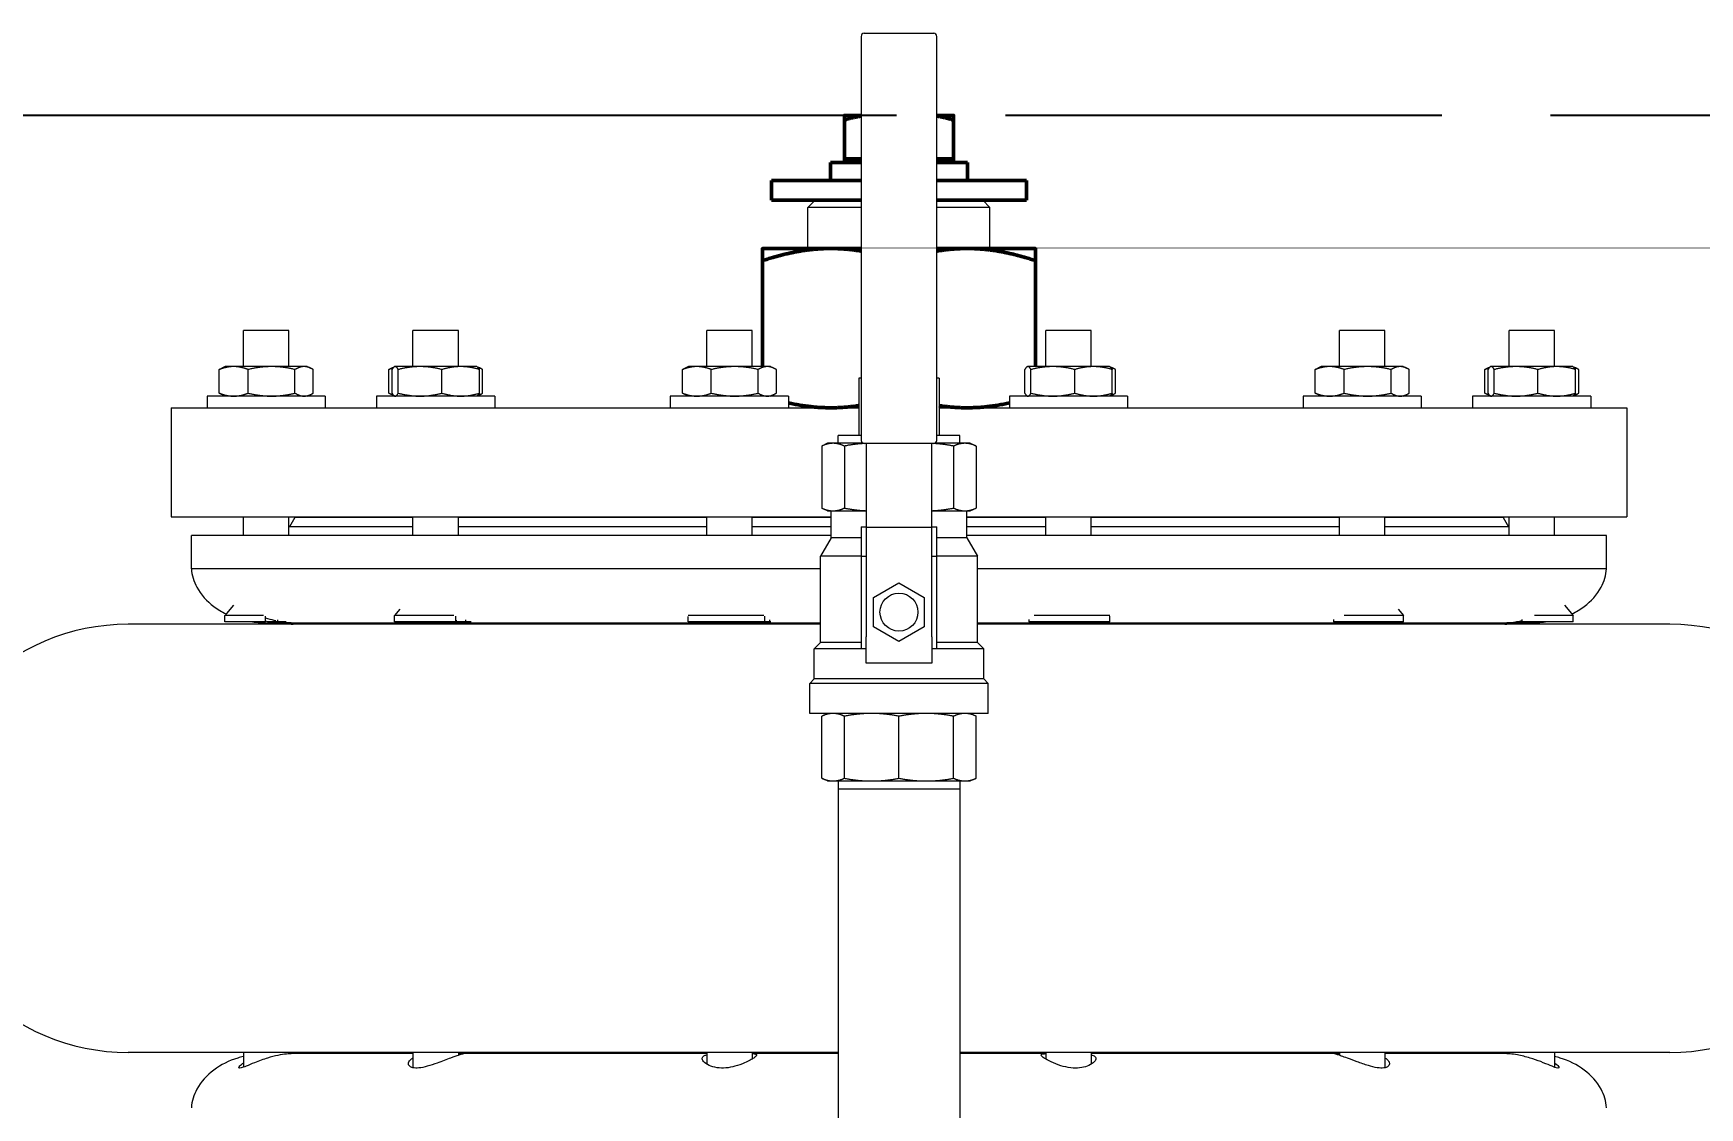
# Model space of a CAD drawing. Header units: inches. Extents: x 20 to 536, y 8 to 344.
# Drawn here: x 105.16 to 116.6, y 154.93 to 162.32 of the extents above; entities that cross this region are included whole.
import ezdxf

# ---------------------------------------------------------------- set-up
doc = ezdxf.new("R2010")
doc.units = ezdxf.units.IN
doc.header["$LTSCALE"] = 16
doc.header["$MEASUREMENT"] = 0
doc.linetypes.add('DASHED_SPACE', pattern=[0.2067, 0.1654, -0.0413])
for name, color, linetype, lineweight in [('Dimension (ANSI)', 7, 'Continuous', 25), ('Sketch Geometry (ANSI)', 7, 'Continuous', 25), ('Visible (ANSI)', 7, 'Continuous', 50)]:
    doc.layers.add(name, color=color, linetype=linetype, lineweight=lineweight)
doc.styles.add('Standard D-E', font='arial.ttf')
doc.dimstyles.new('in [mm] D-E NeptuneBenson', dxfattribs={"dimscale": 16, "dimtxt": 0.15, "dimasz": 0.098425, "dimexe": 0.125, "dimexo": 0.063, "dimgap": 0.031496, "dimtad": 0, "dimtih": 1, "dimtoh": 1, "dimdec": 4, "dimrnd": 1e-08, "dimzin": 3, "dimdsep": 46, "dimlunit": 5, "dimtxsty": 'Standard D-E', "dimcen": 0.09, "dimdle": 0.393701, "dimclrd": 256, "dimclre": 256, "dimclrt": 256, "dimadec": 1, "dimazin": 1, "dimtfac": 1, "dimtofl": 0, "dimtmove": 0, "dimatfit": 3, "dimfxl": 1, "dimfrac": 1, "dimtolj": 1, "dimtzin": 4, "dimlwd": -1, "dimlwe": -1, "dimarcsym": 0})

# ---------------------------------------------------------------- blocks, each defined once
blk = doc.blocks.new('*D24')
at = {"layer": 'Defpoints', "color": 0, "transparency": 16777216}
for p in [(33.852, 161.752), (110.729, 161.752), (85.82, 50.756)]:
    blk.add_point(p, dxfattribs=at)
at = {"layer": 'Dimension (ANSI)', "transparency": 16777216}
for p, q in [((109.721, 161.752), (31.852, 161.752)), ((33.852, 160.177), (33.852, 110.006)), ((33.852, 52.331), (33.852, 102.502)), ((84.812, 50.756), (31.852, 50.756))]:
    blk.add_line(p, q, dxfattribs=at)
for points in [[(33.589, 160.177), (34.114, 160.177), (33.852, 161.752)], [(33.589, 52.331), (34.114, 52.331), (33.852, 50.756)]]:
    blk.add_solid(points, dxfattribs=at)
at = {"layer": 'Dimension (ANSI)', "transparency": 16777216, "char_height": 2.4, "attachment_point": 5, "style": 'Standard D-E'}
for s, insert in [('\\A1; 111 in', (33.852, 107.964)), ('\\A1;[2819.3 mm]', (33.852, 104.212))]:
    blk.add_mtext(s, dxfattribs=dict(at, insert=insert))

msp = doc.modelspace()

# ---------------------------------------------------------------- linework, layer by layer
at = {"layer": 'Sketch Geometry (ANSI)', "linetype": 'DASHED_SPACE', "ltscale": 1.132117}
msp.add_line((148.529715, 161.752164), (24.973211, 161.752164), dxfattribs=at)
at = {"layer": 'Visible (ANSI)', "linetype": 'Continuous', "lineweight": 18}
for p, q in [((110.865201, 162.315813), (111.343701, 162.315813)), ((110.844321, 162.294933), (110.844321, 162.26513)), ((110.844321, 162.26513), (110.844321, 159.518614)), ((111.364581, 162.26513), (111.364581, 162.294933)), ((111.364581, 159.518614), (111.364581, 162.26513)), ((110.529451, 161.17016), (110.479451, 161.12016)), ((111.679451, 161.17016), (111.729451, 161.12016)), ((110.844321, 161.12016), (110.479451, 161.12016)), ((110.479451, 160.8373), (110.479451, 161.12016)), ((111.729451, 161.12016), (111.364581, 161.12016)), ((111.729451, 160.8373), (111.729451, 161.12016)), ((106.914034, 160.2733), (106.601534, 160.2733)), ((106.601534, 160.0263), (106.601534, 160.2733)), ((106.914034, 160.0263), (106.914034, 160.2733)), ((108.07872, 160.2733), (107.76622, 160.2733)), ((107.76622, 160.0263), (107.76622, 160.2733)), ((108.07872, 160.0263), (108.07872, 160.2733)), ((110.096015, 160.2733), (109.783515, 160.2733)), ((109.783515, 160.0263), (109.783515, 160.2733)), ((110.096015, 160.0263), (110.096015, 160.2733)), ((112.425386, 160.2733), (112.112886, 160.2733)), ((112.112886, 160.0263), (112.112886, 160.2733)), ((112.425386, 160.0263), (112.425386, 160.2733)), ((114.442681, 160.2733), (114.130181, 160.2733)), ((114.130181, 160.0263), (114.130181, 160.2733)), ((114.442681, 160.0263), (114.442681, 160.2733)), ((115.607367, 160.2733), (115.294867, 160.2733)), ((115.294867, 160.0263), (115.294867, 160.2733)), ((115.607367, 160.0263), (115.607367, 160.2733)), ((106.476284, 160.0263), (106.453091, 160.015485)), ((106.534455, 160.0263), (106.476284, 160.0263)), ((106.794527, 160.0263), (106.534455, 160.0263)), ((107.017856, 160.0263), (106.794527, 160.0263)), ((107.039284, 160.0263), (107.017856, 160.0263)), ((107.039284, 160.0263), (107.062478, 160.015485)), ((107.638541, 160.025168), (107.617777, 160.015485)), ((107.64097, 160.0263), (107.638541, 160.025168)), ((107.643378, 160.0263), (107.64097, 160.0263)), ((107.814745, 160.0263), (107.643378, 160.0263)), ((108.093836, 160.0263), (107.814745, 160.0263)), ((108.20397, 160.0263), (108.093836, 160.0263)), ((108.20397, 160.0263), (108.206399, 160.025168)), ((108.206399, 160.025168), (108.227163, 160.015485)), ((109.658265, 160.0263), (109.635071, 160.015485)), ((109.716436, 160.0263), (109.658265, 160.0263)), ((109.976508, 160.0263), (109.716436, 160.0263)), ((110.199837, 160.0263), (109.976508, 160.0263)), ((110.221265, 160.0263), (110.199837, 160.0263)), ((110.221265, 160.0263), (110.244458, 160.015485)), ((111.987636, 160.0263), (111.985207, 160.025168)), ((111.990045, 160.0263), (111.987636, 160.0263)), ((112.161411, 160.0263), (111.990045, 160.0263)), ((112.440503, 160.0263), (112.161411, 160.0263)), ((112.550636, 160.0263), (112.440503, 160.0263)), ((112.550636, 160.0263), (112.553065, 160.025168)), ((112.553065, 160.025168), (112.57383, 160.015485)), ((114.004931, 160.0263), (113.981738, 160.015485)), ((114.063102, 160.0263), (114.004931, 160.0263)), ((114.323174, 160.0263), (114.063102, 160.0263)), ((114.546503, 160.0263), (114.323174, 160.0263)), ((114.567931, 160.0263), (114.546503, 160.0263)), ((114.567931, 160.0263), (114.591124, 160.015485)), ((115.167188, 160.025168), (115.146423, 160.015485)), ((115.169617, 160.0263), (115.167188, 160.025168)), ((115.172025, 160.0263), (115.169617, 160.0263)), ((115.343391, 160.0263), (115.172025, 160.0263)), ((115.622483, 160.0263), (115.343391, 160.0263)), ((115.732617, 160.0263), (115.622483, 160.0263)), ((115.732617, 160.0263), (115.735046, 160.025168)), ((115.735046, 160.025168), (115.75581, 160.015485)), ((106.435517, 159.843607), (106.435517, 160.005993)), ((106.633394, 159.843607), (106.633394, 160.005993)), ((106.955661, 159.843607), (106.955661, 160.005993)), ((107.080052, 159.843607), (107.080052, 160.005993)), ((107.600203, 159.843607), (107.600203, 160.005993)), ((107.622165, 159.843607), (107.622165, 160.005993)), ((107.664592, 159.843607), (107.664592, 160.005993)), ((107.964897, 159.843607), (107.964897, 160.005993)), ((108.222775, 159.843607), (108.222775, 160.005993)), ((108.244737, 159.843607), (108.244737, 160.005993)), ((109.617498, 159.843607), (109.617498, 160.005993)), ((109.815374, 159.843607), (109.815374, 160.005993)), ((110.137642, 159.843607), (110.137642, 160.005993)), ((110.262032, 159.843607), (110.262032, 160.005993)), ((110.82886, 159.947082), (110.82886, 159.553381)), ((110.844321, 159.947082), (110.82886, 159.947082)), ((111.380041, 159.947082), (111.364581, 159.947082)), ((111.380041, 159.947082), (111.380041, 159.553381)), ((111.968831, 159.843607), (111.968831, 160.005993)), ((112.011258, 159.843607), (112.011258, 160.005993)), ((112.311564, 159.843607), (112.311564, 160.005993)), ((112.569442, 159.843607), (112.569442, 160.005993)), ((112.591404, 159.843607), (112.591404, 160.005993)), ((113.964164, 159.843607), (113.964164, 160.005993)), ((114.162041, 159.843607), (114.162041, 160.005993)), ((114.484308, 159.843607), (114.484308, 160.005993)), ((114.608698, 159.843607), (114.608698, 160.005993)), ((115.128849, 159.843607), (115.128849, 160.005993)), ((115.150811, 159.843607), (115.150811, 160.005993)), ((115.193239, 159.843607), (115.193239, 160.005993)), ((115.493544, 159.843607), (115.493544, 160.005993)), ((115.751422, 159.843607), (115.751422, 160.005993)), ((115.773384, 159.843607), (115.773384, 160.005993)), ((107.163784, 159.8233), (106.351784, 159.8233)), ((106.351784, 159.8233), (106.351784, 159.7433)), ((106.476284, 159.8233), (106.453091, 159.834116)), ((107.039284, 159.8233), (107.062478, 159.834116)), ((107.163784, 159.8233), (107.163784, 159.7433)), ((108.32847, 159.8233), (107.51647, 159.8233)), ((107.51647, 159.8233), (107.51647, 159.7433)), ((107.638541, 159.824433), (107.617777, 159.834116)), ((107.64097, 159.8233), (107.638541, 159.824433)), ((108.20397, 159.8233), (108.206399, 159.824433)), ((108.206399, 159.824433), (108.227163, 159.834116)), ((108.32847, 159.8233), (108.32847, 159.7433)), ((110.345765, 159.8233), (109.533765, 159.8233)), ((109.533765, 159.8233), (109.533765, 159.7433)), ((109.658265, 159.8233), (109.635071, 159.834116)), ((110.221265, 159.8233), (110.244458, 159.834116)), ((110.345765, 159.8233), (110.345765, 159.7433)), ((112.675136, 159.8233), (111.863136, 159.8233)), ((111.863136, 159.8233), (111.863136, 159.7433)), ((111.987636, 159.8233), (111.985207, 159.824433)), ((112.550636, 159.8233), (112.553065, 159.824433)), ((112.553065, 159.824433), (112.57383, 159.834116)), ((112.675136, 159.8233), (112.675136, 159.7433)), ((114.692431, 159.8233), (113.880431, 159.8233)), ((113.880431, 159.8233), (113.880431, 159.7433)), ((114.004931, 159.8233), (113.981738, 159.834116)), ((114.567931, 159.8233), (114.591124, 159.834116)), ((114.692431, 159.8233), (114.692431, 159.7433)), ((115.857117, 159.8233), (115.045117, 159.8233)), ((115.045117, 159.8233), (115.045117, 159.7433)), ((115.167188, 159.824433), (115.146423, 159.834116)), ((115.169617, 159.8233), (115.167188, 159.824433)), ((115.732617, 159.8233), (115.735046, 159.824433)), ((115.735046, 159.824433), (115.75581, 159.834116)), ((115.857117, 159.8233), (115.857117, 159.7433)), ((106.104451, 159.7433), (110.82886, 159.7433)), ((106.104451, 159.7433), (106.104451, 158.9933)), ((111.380041, 159.7433), (116.104451, 159.7433)), ((116.104451, 159.7433), (116.104451, 158.9933)), ((110.614451, 159.499271), (110.574078, 159.480445)), ((110.574078, 159.480445), (110.574078, 159.054097)), ((110.65175, 159.499271), (110.614451, 159.499271)), ((110.857338, 159.499271), (110.65175, 159.499271)), ((110.844321, 159.553381), (110.685799, 159.553381)), ((110.68749, 159.499271), (110.685799, 159.553381)), ((110.729421, 159.480445), (110.729421, 159.054097)), ((111.343701, 159.497734), (110.865201, 159.497734)), ((110.878251, 159.497734), (110.878251, 158.920692)), ((111.330651, 158.920692), (111.330651, 159.497734)), ((111.557152, 159.499271), (111.351563, 159.499271)), ((111.523102, 159.553381), (111.364581, 159.553381)), ((111.47948, 159.480445), (111.47948, 159.054097)), ((111.521411, 159.499271), (111.523102, 159.553381)), ((111.594451, 159.499271), (111.557152, 159.499271)), ((111.594451, 159.499271), (111.634823, 159.480445)), ((111.634823, 159.480445), (111.634823, 159.054097)), ((106.104451, 158.9933), (110.638951, 158.9933)), ((106.601534, 158.8653), (106.601534, 158.9933)), ((106.914034, 158.8653), (106.914034, 158.9933)), ((106.955342, 158.990161), (106.918288, 158.925982)), ((107.76622, 158.990161), (106.955342, 158.990161)), ((107.76622, 158.8653), (107.76622, 158.9933)), ((108.07872, 158.8653), (108.07872, 158.9933)), ((109.783515, 158.990161), (108.07872, 158.990161)), ((109.783515, 158.8653), (109.783515, 158.9933)), ((110.096015, 158.8653), (110.096015, 158.9933)), ((110.638951, 158.990161), (110.096015, 158.990161)), ((110.361201, 158.990161), (110.361201, 158.9933)), ((110.614451, 159.035271), (110.574078, 159.054097)), ((110.614451, 159.035271), (110.65175, 159.035271)), ((110.638951, 158.849671), (110.638951, 159.035271)), ((110.65175, 159.035271), (110.878251, 159.035271)), ((111.330651, 159.035271), (111.557152, 159.035271)), ((111.557152, 159.035271), (111.594451, 159.035271)), ((111.569951, 158.849671), (111.569951, 159.035271)), ((111.569951, 158.9933), (116.104451, 158.9933)), ((112.112886, 158.990161), (111.569951, 158.990161)), ((111.594451, 159.035271), (111.634823, 159.054097)), ((111.847701, 158.990161), (111.847701, 158.9933)), ((112.112886, 158.8653), (112.112886, 158.9933)), ((112.425386, 158.8653), (112.425386, 158.9933)), ((114.130181, 158.990161), (112.425386, 158.990161)), ((114.130181, 158.8653), (114.130181, 158.9933)), ((114.442681, 158.8653), (114.442681, 158.9933)), ((115.253559, 158.990161), (114.442681, 158.990161)), ((115.253559, 158.990161), (115.290613, 158.925982)), ((115.294867, 158.8653), (115.294867, 158.9933)), ((115.607367, 158.8653), (115.607367, 158.9933)), ((107.76622, 158.925982), (106.918288, 158.925982)), ((109.783515, 158.925982), (108.07872, 158.925982)), ((110.638951, 158.925982), (110.096015, 158.925982)), ((110.844321, 158.925258), (110.844321, 158.723691)), ((110.844321, 158.925258), (110.878251, 158.925258)), ((111.330651, 158.920692), (110.878251, 158.920692)), ((110.878251, 158.920692), (110.878251, 158.168771)), ((111.330651, 158.925258), (111.364581, 158.925258)), ((111.330651, 158.168771), (111.330651, 158.920692)), ((111.364581, 158.723691), (111.364581, 158.925258)), ((112.112886, 158.925982), (111.569951, 158.925982)), ((114.130181, 158.925982), (112.425386, 158.925982)), ((115.290613, 158.925982), (114.442681, 158.925982)), ((110.638951, 158.8653), (106.244451, 158.8653)), ((106.244451, 158.637103), (106.244451, 158.8653)), ((110.638951, 158.849671), (110.566216, 158.723691)), ((110.844321, 158.849671), (110.638951, 158.849671)), ((111.569951, 158.849671), (111.364581, 158.849671)), ((115.964451, 158.8653), (111.569951, 158.8653)), ((111.569951, 158.849671), (111.642685, 158.723691)), ((115.964451, 158.637103), (115.964451, 158.8653)), ((110.844321, 158.723691), (110.566216, 158.723691)), ((110.566216, 158.129981), (110.566216, 158.723691)), ((110.844321, 158.723691), (110.844321, 158.08634)), ((110.844321, 158.723691), (110.878251, 158.723691)), ((111.330651, 158.723691), (111.364581, 158.723691)), ((111.364581, 158.08634), (111.364581, 158.723691)), ((111.642685, 158.723691), (111.364581, 158.723691)), ((111.642685, 158.129981), (111.642685, 158.723691)), ((110.566216, 158.637103), (106.244451, 158.637103)), ((110.930451, 158.43973), (111.104451, 158.540189)), ((111.104451, 158.540189), (111.278451, 158.43973)), ((115.964451, 158.637103), (111.642685, 158.637103)), ((110.930451, 158.238812), (110.930451, 158.43973)), ((111.278451, 158.43973), (111.278451, 158.238812)), ((106.533789, 158.386368), (106.473784, 158.317341)), ((106.738364, 158.317341), (106.473784, 158.317341)), ((106.473784, 158.2733), (106.473784, 158.317341)), ((106.752806, 158.2733), (106.752806, 158.311707)), ((107.674861, 158.359203), (107.63847, 158.317341)), ((108.047319, 158.317341), (107.63847, 158.317341)), ((107.63847, 158.2733), (107.63847, 158.317341)), ((108.060136, 158.2733), (108.060136, 158.311707)), ((109.655765, 158.2733), (109.655765, 158.309841)), ((110.17543, 158.317341), (109.65643, 158.317341)), ((110.183189, 158.2733), (110.183189, 158.311707)), ((112.552472, 158.317341), (112.033471, 158.317341)), ((112.553093, 158.2733), (112.553093, 158.311707)), ((114.570431, 158.317341), (114.161582, 158.317341)), ((114.53404, 158.359203), (114.570431, 158.317341)), ((114.570431, 158.2733), (114.570431, 158.317341)), ((115.735117, 158.317341), (115.470537, 158.317341)), ((115.675113, 158.386368), (115.735117, 158.317341)), ((115.735117, 158.2733), (115.735117, 158.317341)), ((110.566216, 158.25614), (105.81013, 158.25614)), ((106.752806, 158.2733), (106.473784, 158.2733)), ((106.769251, 158.2653), (106.895111, 158.2653)), ((106.836087, 158.2733), (106.775573, 158.2733)), ((106.836087, 158.285642), (106.836087, 158.2733)), ((106.893995, 158.2733), (106.836087, 158.2733)), ((106.940544, 158.2653), (107.977567, 158.2653)), ((108.060136, 158.2733), (107.63847, 158.2733)), ((108.126778, 158.2733), (108.060136, 158.2733)), ((108.101692, 158.2653), (109.897869, 158.2653)), ((108.126778, 158.285642), (108.126778, 158.2733)), ((108.165034, 158.2733), (108.126778, 158.2733)), ((110.183189, 158.2733), (109.655765, 158.2733)), ((110.067427, 158.2653), (110.566216, 158.2653)), ((110.215334, 158.2733), (110.183189, 158.2733)), ((110.215334, 158.285642), (110.215334, 158.2733)), ((110.223687, 158.2733), (110.215334, 158.2733)), ((111.104451, 158.138353), (110.930451, 158.238812)), ((111.278451, 158.238812), (111.104451, 158.138353)), ((111.642685, 158.2653), (112.141474, 158.2653)), ((116.398771, 158.25614), (111.642685, 158.25614)), ((111.996144, 158.288149), (111.996144, 158.2733)), ((112.553093, 158.2733), (111.996144, 158.2733)), ((112.311032, 158.2653), (114.107209, 158.2653)), ((114.089164, 158.288149), (114.089164, 158.2733)), ((114.570431, 158.2733), (114.089164, 158.2733)), ((114.231334, 158.2653), (115.268357, 158.2653)), ((115.31379, 158.2653), (115.439651, 158.2653)), ((115.382433, 158.2733), (115.345417, 158.2733)), ((115.382433, 158.288149), (115.382433, 158.2733)), ((115.735117, 158.2733), (115.382433, 158.2733)), ((110.566216, 158.129981), (110.522576, 158.08634)), ((110.844321, 158.08634), (110.522576, 158.08634)), ((110.522576, 157.880118), (110.522576, 158.08634)), ((110.844321, 158.129981), (110.566216, 158.129981)), ((110.878251, 158.08634), (110.844321, 158.08634)), ((110.878251, 157.989449), (110.878251, 158.168771)), ((111.330651, 158.168771), (111.330651, 157.989449)), ((111.364581, 158.08634), (111.330651, 158.08634)), ((111.642685, 158.129981), (111.364581, 158.129981)), ((111.686326, 158.08634), (111.364581, 158.08634)), ((111.642685, 158.129981), (111.686326, 158.08634)), ((111.686326, 157.880118), (111.686326, 158.08634)), ((111.330651, 157.989449), (110.878251, 157.989449)), ((110.522576, 157.880118), (110.491951, 157.849493)), ((111.716951, 157.849493), (110.491951, 157.849493)), ((110.491951, 157.643271), (110.491951, 157.849493)), ((111.686326, 157.880118), (110.522576, 157.880118)), ((111.686326, 157.880118), (111.716951, 157.849493)), ((111.716951, 157.643271), (111.716951, 157.849493)), ((111.716951, 157.643271), (110.491951, 157.643271)), ((110.614451, 157.643271), (110.574078, 157.624445)), ((110.574078, 157.198097), (110.574078, 157.624445)), ((110.729421, 157.198097), (110.729421, 157.624445)), ((111.104451, 157.198097), (111.104451, 157.624445)), ((111.47948, 157.198097), (111.47948, 157.624445)), ((111.594451, 157.643271), (111.634823, 157.624445)), ((111.634823, 157.198097), (111.634823, 157.624445)), ((110.614451, 157.179271), (110.574078, 157.198097)), ((110.614451, 157.179271), (110.65175, 157.179271)), ((110.65175, 157.179271), (110.916936, 157.179271)), ((110.68749, 157.179271), (110.685799, 157.12516)), ((110.916936, 157.179271), (111.291965, 157.179271)), ((111.291965, 157.179271), (111.557152, 157.179271)), ((111.521411, 157.179271), (111.523102, 157.12516)), ((111.557152, 157.179271), (111.594451, 157.179271)), ((111.594451, 157.179271), (111.634823, 157.198097)), ((110.685799, 157.12516), (111.523102, 157.12516)), ((110.685799, 157.12516), (110.685799, 154.224373)), ((111.523102, 157.12516), (111.523102, 154.224373)), ((110.685799, 155.3143), (105.81013, 155.3143)), ((106.601534, 155.3143), (106.601534, 155.212991)), ((106.914034, 155.3143), (106.914034, 155.305445)), ((107.76622, 155.306745), (106.940544, 155.306745)), ((107.76622, 155.3143), (107.76622, 155.209215)), ((108.07872, 155.3143), (108.07872, 155.294489)), ((109.783515, 155.306745), (108.101692, 155.306745)), ((109.783515, 155.3143), (109.783515, 155.234194)), ((110.096015, 155.3143), (110.096015, 155.269077)), ((110.685799, 155.306745), (110.096015, 155.306745)), ((116.398771, 155.3143), (111.523102, 155.3143)), ((112.112886, 155.306745), (111.523102, 155.306745)), ((112.112886, 155.3143), (112.112886, 155.269077)), ((112.425386, 155.3143), (112.425386, 155.234194)), ((114.107209, 155.306745), (112.425386, 155.306745)), ((114.130181, 155.3143), (114.130181, 155.294489)), ((114.442681, 155.3143), (114.442681, 155.209215)), ((115.268357, 155.306745), (114.442681, 155.306745)), ((115.294867, 155.3143), (115.294867, 155.305445)), ((115.607367, 155.3143), (115.607367, 155.212991))]:
    msp.add_line(p, q, dxfattribs=at)
at = {"layer": 'Visible (ANSI)'}
for p, q in [((110.844321, 161.752164), (110.729451, 161.752164)), ((111.479451, 161.752164), (111.364581, 161.752164)), ((110.729451, 161.454164), (110.729451, 161.718671)), ((111.479451, 161.454164), (111.479451, 161.718671)), ((110.633099, 161.42916), (110.844321, 161.42916)), ((110.633099, 161.42916), (110.633099, 161.30416)), ((110.844321, 161.454164), (110.729451, 161.454164)), ((110.729451, 161.454164), (110.729451, 161.42916)), ((111.479451, 161.454164), (111.364581, 161.454164)), ((111.364581, 161.42916), (111.575802, 161.42916)), ((111.479451, 161.454164), (111.479451, 161.42916)), ((111.575802, 161.42916), (111.575802, 161.30416)), ((110.844321, 161.30416), (110.229451, 161.30416)), ((110.229451, 161.30416), (110.229451, 161.17016)), ((111.979451, 161.30416), (111.364581, 161.30416)), ((111.979451, 161.30416), (111.979451, 161.17016)), ((110.844321, 161.17016), (110.229451, 161.17016)), ((111.979451, 161.17016), (111.364581, 161.17016)), ((110.635701, 160.8373), (110.166951, 160.8373)), ((110.844321, 160.8373), (110.635701, 160.8373)), ((111.573201, 160.8373), (111.364581, 160.8373)), ((112.041951, 160.8373), (111.573201, 160.8373)), ((110.166951, 160.753566), (110.166951, 160.0263)), ((112.041951, 160.753566), (112.041951, 160.0263))]:
    msp.add_line(p, q, dxfattribs=at)
at = {"layer": 'Visible (ANSI)', "linetype": 'Continuous', "lineweight": 18}
msp.add_circle((111.104451, 158.339271), 0.1305, dxfattribs=at)
for centre, radius, start, end in [((110.865201, 162.294933), 0.02088, 90, 180), ((111.343701, 162.294933), 0.02088, 0, 90), ((110.865201, 159.518614), 0.02088, 180, 270), ((111.343701, 159.518614), 0.02088, 270, 0), ((106.984999, 158.80575), 0.1375, 119.0239117, 121.0716535), ((115.223902, 158.80575), 0.1375, 58.9283465, 60.9760883), ((106.532963, 158.6523), 0.288913, 183.0153263, 209.3417204), ((115.675938, 158.6523), 0.288913, 330.6582796, 356.9846737), ((106.646584, 158.71617), 0.419254, 209.3417204, 233.6149039), ((115.562317, 158.71617), 0.419254, 306.3850961, 330.6582796), ((106.720775, 158.816855), 0.544322, 233.6149039, 244.0462058), ((115.488126, 158.816855), 0.544322, 295.9537942, 306.3850961), ((105.81013, 156.78522), 1.47092, 90, 270), ((106.769251, 158.975678), 0.710378, 261.3931072, 270), ((106.88332, 158.672407), 0.418848, 276.3630578, 283.5982249), ((115.325581, 158.672407), 0.418848, 256.4017751, 263.6369422), ((115.439651, 158.975678), 0.710378, 270, 278.6068928), ((116.398771, 156.78522), 1.47092, 270, 90), ((106.720775, 154.75519), 0.544322, 106.9731481, 126.3850961), ((106.769251, 154.596367), 0.710378, 103.6561455, 106.9731481), ((106.883235, 154.895474), 0.418848, 79.085029, 85.7830967), ((115.325666, 154.895474), 0.418848, 94.2169033, 100.914971), ((115.439651, 154.596367), 0.710378, 73.0268519, 76.3438545), ((115.488126, 154.75519), 0.544322, 53.6149039, 73.0268519), ((106.646584, 154.855875), 0.419254, 126.3850961, 150.6582796), ((115.562317, 154.855875), 0.419254, 29.3417204, 53.6149039), ((106.532963, 154.919745), 0.288913, 150.6582796, 176.9846737), ((115.675938, 154.919745), 0.288913, 3.0153263, 29.3417204)]:
    msp.add_arc(centre, radius, start, end, dxfattribs=at)
at = {"layer": 'Visible (ANSI)'}
for points, weights in [([(110.729451, 161.718671), (110.729451, 161.752164), (110.729451, 161.752164)], [1, 1.0379548493, 1]), ([(110.844321, 161.746816), (110.790311, 161.738958), (110.729451, 161.718671)], [1.01826664852, 1.02265012127, 1]), ([(111.479451, 161.718671), (111.41859, 161.738958), (111.364581, 161.746816)], [1, 1.02265012126, 1.01826664852]), ([(111.479451, 161.752164), (111.479451, 161.752164), (111.479451, 161.718671)], [1, 1.0379548493, 1]), ([(110.166951, 160.753566), (110.166951, 160.8373), (110.166951, 160.8373)], [1, 1.0379548493, 1]), ([(110.635701, 160.8373), (110.418153, 160.8373), (110.166951, 160.753566)], [1, 1.0379548493, 1]), ([(110.844321, 160.819717), (110.738343, 160.8373), (110.635701, 160.8373)], [1.01887093303, 1.01755582813, 1]), ([(111.573201, 160.8373), (111.470558, 160.8373), (111.364581, 160.819717)], [1, 1.01755582813, 1.01887093303]), ([(112.041951, 160.753566), (111.790748, 160.8373), (111.573201, 160.8373)], [1, 1.0379548493, 1]), ([(112.041951, 160.8373), (112.041951, 160.8373), (112.041951, 160.753566)], [1, 1.0379548493, 1]), ([(110.345765, 159.776778), (110.495081, 159.7433), (110.635701, 159.7433)], [1.01753550896, 1.02420847105, 1]), ([(110.635701, 159.7433), (110.730951, 159.7433), (110.82886, 159.758408)], [1, 1.0162708763, 1.01859141843]), ([(111.380041, 159.758408), (111.47795, 159.7433), (111.573201, 159.7433)], [1.01859141843, 1.0162708763, 1]), ([(111.573201, 159.7433), (111.71382, 159.7433), (111.863136, 159.776778)], [1, 1.02420847105, 1.01753550896])]:
    msp.add_rational_spline(points, weights, degree=2, dxfattribs=at)
at = {"layer": 'Visible (ANSI)', "linetype": 'Continuous', "lineweight": 18}
for points, weights in [([(106.534455, 160.0263), (106.488538, 160.0263), (106.435517, 160.005993)], [1, 1.0379548493, 1]), ([(106.633394, 160.005993), (106.580373, 160.0263), (106.534455, 160.0263)], [1, 1.0379548493, 1]), ([(106.794527, 160.0263), (106.719745, 160.0263), (106.633394, 160.005993)], [1, 1.0379548493, 1]), ([(106.955661, 160.005993), (106.86931, 160.0263), (106.794527, 160.0263)], [1, 1.0379548493, 1]), ([(107.017856, 160.0263), (106.988992, 160.0263), (106.955661, 160.005993)], [1, 1.0379548493, 1]), ([(107.080052, 160.005993), (107.046721, 160.0263), (107.017856, 160.0263)], [1, 1.0379548493, 1]), ([(107.643378, 160.0263), (107.633533, 160.0263), (107.622165, 160.005993)], [1, 1.0379548493, 1]), ([(107.664592, 160.005993), (107.653224, 160.0263), (107.643378, 160.0263)], [1, 1.0379548493, 1]), ([(107.814745, 160.0263), (107.745059, 160.0263), (107.664592, 160.005993)], [1, 1.0379548493, 1]), ([(107.964897, 160.005993), (107.884431, 160.0263), (107.814745, 160.0263)], [1, 1.0379548493, 1]), ([(108.093836, 160.0263), (108.033996, 160.0263), (107.964897, 160.005993)], [1, 1.0379548493, 1]), ([(108.222775, 160.005993), (108.153677, 160.0263), (108.093836, 160.0263)], [1, 1.0379548493, 1]), ([(108.206399, 160.025168), (108.214034, 160.021607), (108.222775, 160.005993)], [1.01375847525, 1.02892942038, 1]), ([(108.244737, 160.005993), (108.227163, 160.016701), (108.211407, 160.02167)], [1, 1.01965956375, 1.01895290532]), ([(109.716436, 160.0263), (109.670518, 160.0263), (109.617498, 160.005993)], [1, 1.0379548493, 1]), ([(109.815374, 160.005993), (109.762353, 160.0263), (109.716436, 160.0263)], [1, 1.0379548493, 1]), ([(109.976508, 160.0263), (109.901726, 160.0263), (109.815374, 160.005993)], [1, 1.0379548493, 1]), ([(110.137642, 160.005993), (110.05129, 160.0263), (109.976508, 160.0263)], [1, 1.0379548493, 1]), ([(110.199837, 160.0263), (110.170972, 160.0263), (110.137642, 160.005993)], [1, 1.0379548493, 1]), ([(110.262032, 160.005993), (110.228702, 160.0263), (110.199837, 160.0263)], [1, 1.0379548493, 1]), ([(111.990045, 160.0263), (111.980199, 160.0263), (111.968831, 160.005993)], [1, 1.0379548493, 1]), ([(112.011258, 160.005993), (111.99989, 160.0263), (111.990045, 160.0263)], [1, 1.0379548493, 1]), ([(112.161411, 160.0263), (112.091725, 160.0263), (112.011258, 160.005993)], [1, 1.0379548493, 1]), ([(112.311564, 160.005993), (112.231097, 160.0263), (112.161411, 160.0263)], [1, 1.0379548493, 1]), ([(112.440503, 160.0263), (112.380662, 160.0263), (112.311564, 160.005993)], [1, 1.0379548493, 1]), ([(112.569442, 160.005993), (112.500343, 160.0263), (112.440503, 160.0263)], [1, 1.0379548493, 1]), ([(112.553065, 160.025168), (112.560701, 160.021607), (112.569442, 160.005993)], [1.01375847525, 1.02892942038, 1]), ([(112.591404, 160.005993), (112.57383, 160.016701), (112.558073, 160.02167)], [1, 1.01965956375, 1.01895290532]), ([(114.063102, 160.0263), (114.017185, 160.0263), (113.964164, 160.005993)], [1, 1.0379548493, 1]), ([(114.162041, 160.005993), (114.10902, 160.0263), (114.063102, 160.0263)], [1, 1.0379548493, 1]), ([(114.323174, 160.0263), (114.248392, 160.0263), (114.162041, 160.005993)], [1, 1.0379548493, 1]), ([(114.484308, 160.005993), (114.397957, 160.0263), (114.323174, 160.0263)], [1, 1.0379548493, 1]), ([(114.546503, 160.0263), (114.517638, 160.0263), (114.484308, 160.005993)], [1, 1.0379548493, 1]), ([(114.608698, 160.005993), (114.575368, 160.0263), (114.546503, 160.0263)], [1, 1.0379548493, 1]), ([(115.172025, 160.0263), (115.16218, 160.0263), (115.150811, 160.005993)], [1, 1.0379548493, 1]), ([(115.193239, 160.005993), (115.18187, 160.0263), (115.172025, 160.0263)], [1, 1.0379548493, 1]), ([(115.343391, 160.0263), (115.273705, 160.0263), (115.193239, 160.005993)], [1, 1.0379548493, 1]), ([(115.493544, 160.005993), (115.413078, 160.0263), (115.343391, 160.0263)], [1, 1.0379548493, 1]), ([(115.622483, 160.0263), (115.562642, 160.0263), (115.493544, 160.005993)], [1, 1.0379548493, 1]), ([(115.751422, 160.005993), (115.682324, 160.0263), (115.622483, 160.0263)], [1, 1.0379548493, 1]), ([(115.735046, 160.025168), (115.742681, 160.021607), (115.751422, 160.005993)], [1.01375847525, 1.02892942038, 1]), ([(115.773384, 160.005993), (115.75581, 160.016701), (115.740054, 160.02167)], [1, 1.01965956375, 1.01895290532]), ([(106.435517, 160.005993), (106.444588, 160.01152), (106.453091, 160.015485)], [1, 1.01005189042, 1.01477953359]), ([(107.628159, 160.015485), (107.614633, 160.01152), (107.600203, 160.005993)], [1.01477953359, 1.01005189042, 1]), ([(107.600203, 160.005993), (107.609274, 160.01152), (107.617777, 160.015485)], [1, 1.01005189042, 1.01477953359]), ([(109.617498, 160.005993), (109.626569, 160.01152), (109.635071, 160.015485)], [1, 1.01005189042, 1.01477953359]), ([(113.964164, 160.005993), (113.973235, 160.01152), (113.981738, 160.015485)], [1, 1.01005189042, 1.01477953359]), ([(115.156806, 160.015485), (115.143279, 160.01152), (115.128849, 160.005993)], [1.01477953359, 1.01005189042, 1]), ([(115.128849, 160.005993), (115.13792, 160.01152), (115.146423, 160.015485)], [1, 1.01005189042, 1.01477953359]), ([(106.453091, 159.834116), (106.444588, 159.838081), (106.435517, 159.843607)], [1.01477953359, 1.01005189042, 1]), ([(106.435517, 159.843607), (106.488538, 159.8233), (106.534455, 159.8233)], [1, 1.0379548493, 1]), ([(106.534455, 159.8233), (106.580373, 159.8233), (106.633394, 159.843607)], [1, 1.0379548493, 1]), ([(106.633394, 159.843607), (106.719745, 159.8233), (106.794527, 159.8233)], [1, 1.0379548493, 1]), ([(106.794527, 159.8233), (106.86931, 159.8233), (106.955661, 159.843607)], [1, 1.0379548493, 1]), ([(106.955661, 159.843607), (106.988992, 159.8233), (107.017856, 159.8233)], [1, 1.0379548493, 1]), ([(107.017856, 159.8233), (107.046721, 159.8233), (107.080052, 159.843607)], [1, 1.0379548493, 1]), ([(107.600203, 159.843607), (107.614633, 159.838081), (107.628159, 159.834116)], [1, 1.01005189042, 1.01477953359]), ([(107.617777, 159.834116), (107.609274, 159.838081), (107.600203, 159.843607)], [1.01477953359, 1.01005189042, 1]), ([(107.622165, 159.843607), (107.633533, 159.8233), (107.643378, 159.8233)], [1, 1.0379548493, 1]), ([(107.643378, 159.8233), (107.653224, 159.8233), (107.664592, 159.843607)], [1, 1.0379548493, 1]), ([(107.664592, 159.843607), (107.745059, 159.8233), (107.814745, 159.8233)], [1, 1.0379548493, 1]), ([(107.814745, 159.8233), (107.884431, 159.8233), (107.964897, 159.843607)], [1, 1.0379548493, 1]), ([(107.964897, 159.843607), (108.033996, 159.8233), (108.093836, 159.8233)], [1, 1.0379548493, 1]), ([(108.093836, 159.8233), (108.153677, 159.8233), (108.222775, 159.843607)], [1, 1.0379548493, 1]), ([(108.222775, 159.843607), (108.214034, 159.827993), (108.206399, 159.824433)], [1, 1.02892942038, 1.01375847525]), ([(108.211407, 159.827931), (108.227163, 159.8329), (108.244737, 159.843607)], [1.01895290532, 1.01965956375, 1]), ([(109.635071, 159.834116), (109.626569, 159.838081), (109.617498, 159.843607)], [1.01477953359, 1.01005189042, 1]), ([(109.617498, 159.843607), (109.670518, 159.8233), (109.716436, 159.8233)], [1, 1.0379548493, 1]), ([(109.716436, 159.8233), (109.762353, 159.8233), (109.815374, 159.843607)], [1, 1.0379548493, 1]), ([(109.815374, 159.843607), (109.901726, 159.8233), (109.976508, 159.8233)], [1, 1.0379548493, 1]), ([(109.976508, 159.8233), (110.05129, 159.8233), (110.137642, 159.843607)], [1, 1.0379548493, 1]), ([(110.137642, 159.843607), (110.170972, 159.8233), (110.199837, 159.8233)], [1, 1.0379548493, 1]), ([(110.199837, 159.8233), (110.228702, 159.8233), (110.262032, 159.843607)], [1, 1.0379548493, 1]), ([(111.968831, 159.843607), (111.980199, 159.8233), (111.990045, 159.8233)], [1, 1.0379548493, 1]), ([(111.990045, 159.8233), (111.99989, 159.8233), (112.011258, 159.843607)], [1, 1.0379548493, 1]), ([(112.011258, 159.843607), (112.091725, 159.8233), (112.161411, 159.8233)], [1, 1.0379548493, 1]), ([(112.161411, 159.8233), (112.231097, 159.8233), (112.311564, 159.843607)], [1, 1.0379548493, 1]), ([(112.311564, 159.843607), (112.380662, 159.8233), (112.440503, 159.8233)], [1, 1.0379548493, 1]), ([(112.440503, 159.8233), (112.500343, 159.8233), (112.569442, 159.843607)], [1, 1.0379548493, 1]), ([(112.569442, 159.843607), (112.560701, 159.827993), (112.553065, 159.824433)], [1, 1.02892942038, 1.01375847525]), ([(112.558073, 159.827931), (112.57383, 159.8329), (112.591404, 159.843607)], [1.01895290532, 1.01965956375, 1]), ([(113.981738, 159.834116), (113.973235, 159.838081), (113.964164, 159.843607)], [1.01477953359, 1.01005189042, 1]), ([(113.964164, 159.843607), (114.017185, 159.8233), (114.063102, 159.8233)], [1, 1.0379548493, 1]), ([(114.063102, 159.8233), (114.10902, 159.8233), (114.162041, 159.843607)], [1, 1.0379548493, 1]), ([(114.162041, 159.843607), (114.248392, 159.8233), (114.323174, 159.8233)], [1, 1.0379548493, 1]), ([(114.323174, 159.8233), (114.397957, 159.8233), (114.484308, 159.843607)], [1, 1.0379548493, 1]), ([(114.484308, 159.843607), (114.517638, 159.8233), (114.546503, 159.8233)], [1, 1.0379548493, 1]), ([(114.546503, 159.8233), (114.575368, 159.8233), (114.608698, 159.843607)], [1, 1.0379548493, 1]), ([(115.146423, 159.834116), (115.13792, 159.838081), (115.128849, 159.843607)], [1.01477953359, 1.01005189042, 1]), ([(115.128849, 159.843607), (115.143279, 159.838081), (115.156806, 159.834116)], [1, 1.01005189042, 1.01477953359]), ([(115.150811, 159.843607), (115.16218, 159.8233), (115.172025, 159.8233)], [1, 1.0379548493, 1]), ([(115.172025, 159.8233), (115.18187, 159.8233), (115.193239, 159.843607)], [1, 1.0379548493, 1]), ([(115.193239, 159.843607), (115.273705, 159.8233), (115.343391, 159.8233)], [1, 1.0379548493, 1]), ([(115.343391, 159.8233), (115.413078, 159.8233), (115.493544, 159.843607)], [1, 1.0379548493, 1]), ([(115.493544, 159.843607), (115.562642, 159.8233), (115.622483, 159.8233)], [1, 1.0379548493, 1]), ([(115.622483, 159.8233), (115.682324, 159.8233), (115.751422, 159.843607)], [1, 1.0379548493, 1]), ([(115.751422, 159.843607), (115.742681, 159.827993), (115.735046, 159.824433)], [1, 1.02892942038, 1.01375847525]), ([(115.740054, 159.827931), (115.75581, 159.8329), (115.773384, 159.843607)], [1.01895290532, 1.01965956375, 1]), ([(110.65175, 159.499271), (110.614451, 159.499271), (110.574078, 159.480445)], [1, 1.0562990584, 1.07162109099]), ([(110.729421, 159.480445), (110.689049, 159.499271), (110.65175, 159.499271)], [1.07162109099, 1.0562990584, 1]), ([(110.864529, 159.497745), (110.799423, 159.493966), (110.729421, 159.480445)], [1.02821409886, 1.06057201315, 1.07162109099]), ([(111.47948, 159.480445), (111.409478, 159.493966), (111.344372, 159.497745)], [1.07162109099, 1.06057201315, 1.02821409886]), ([(111.557152, 159.499271), (111.519853, 159.499271), (111.47948, 159.480445)], [1, 1.0562990584, 1.07162109099]), ([(111.634823, 159.480445), (111.594451, 159.499271), (111.557152, 159.499271)], [1.07162109099, 1.0562990584, 1]), ([(110.574078, 159.054097), (110.614451, 159.035271), (110.65175, 159.035271)], [1.07162109099, 1.0562990584, 1]), ([(110.65175, 159.035271), (110.689049, 159.035271), (110.729421, 159.054097)], [1, 1.0562990584, 1.07162109099]), ([(110.729421, 159.054097), (110.806645, 159.039181), (110.878251, 159.036103)], [1.07162109099, 1.05944514846, 1.02139227006]), ([(111.330651, 159.036103), (111.402256, 159.039181), (111.47948, 159.054097)], [1.02139227006, 1.05944514846, 1.07162109099]), ([(111.47948, 159.054097), (111.519853, 159.035271), (111.557152, 159.035271)], [1.07162109099, 1.0562990584, 1]), ([(111.557152, 159.035271), (111.594451, 159.035271), (111.634823, 159.054097)], [1, 1.0562990584, 1.07162109099]), ([(110.65175, 157.643271), (110.614451, 157.643271), (110.574078, 157.624445)], [1, 1.04927042368, 1.05740736242]), ([(110.729421, 157.624445), (110.689049, 157.643271), (110.65175, 157.643271)], [1.05740736242, 1.04927042368, 1]), ([(110.916936, 157.643271), (110.826888, 157.643271), (110.729421, 157.624445)], [1, 1.04927042368, 1.05740736242]), ([(111.104451, 157.624445), (111.006984, 157.643271), (110.916936, 157.643271)], [1.05740736242, 1.04927042368, 1]), ([(111.291965, 157.643271), (111.201918, 157.643271), (111.104451, 157.624445)], [1, 1.04927042368, 1.05740736242]), ([(111.47948, 157.624445), (111.382013, 157.643271), (111.291965, 157.643271)], [1.05740736242, 1.04927042368, 1]), ([(111.557152, 157.643271), (111.519853, 157.643271), (111.47948, 157.624445)], [1, 1.04927042368, 1.05740736242]), ([(111.634823, 157.624445), (111.594451, 157.643271), (111.557152, 157.643271)], [1.05740736242, 1.04927042368, 1]), ([(110.574078, 157.198097), (110.614451, 157.179271), (110.65175, 157.179271)], [1.05740736242, 1.04927042368, 1]), ([(110.65175, 157.179271), (110.689049, 157.179271), (110.729421, 157.198097)], [1, 1.04927042368, 1.05740736242]), ([(110.729421, 157.198097), (110.826888, 157.179271), (110.916936, 157.179271)], [1.05740736242, 1.04927042368, 1]), ([(110.916936, 157.179271), (111.006984, 157.179271), (111.104451, 157.198097)], [1, 1.04927042368, 1.05740736242]), ([(111.104451, 157.198097), (111.201918, 157.179271), (111.291965, 157.179271)], [1.05740736242, 1.04927042368, 1]), ([(111.291965, 157.179271), (111.382013, 157.179271), (111.47948, 157.198097)], [1, 1.04927042368, 1.05740736242]), ([(111.47948, 157.198097), (111.519853, 157.179271), (111.557152, 157.179271)], [1.05740736242, 1.04927042368, 1]), ([(111.557152, 157.179271), (111.594451, 157.179271), (111.634823, 157.198097)], [1, 1.04927042368, 1.05740736242])]:
    msp.add_rational_spline(points, weights, degree=2, dxfattribs=at)
for points, knots in [([(106.92927, 158.265589), (106.926246, 158.265556), (106.922812, 158.265513), (106.908226, 158.265338), (106.894497, 158.26519), (106.85962, 158.265665), (106.837986, 158.266437), (106.794563, 158.270119), (106.773649, 158.272708), (106.752806, 158.276355)], [-0.7852101686, -0.7852101686, -0.7852101686, -0.7852101686, -0.7280042905, -0.7280042905, -0.5673184335, -0.5673184335, -0.3803627789, -0.3803627789, -0.2184698985, -0.2184698985, -0.2184698985, -0.2184698985]), ([(106.863485, 158.273305), (106.871736, 158.271859), (106.879568, 158.270639), (106.904618, 158.267205), (106.918917, 158.266078), (106.933936, 158.265373), (106.937819, 158.265297), (106.940544, 158.265298)], [-1.450051403, -1.450051403, -1.450051403, -1.450051403, -1.3725724217, -1.3725724217, -1.1852258015, -1.1852258015, -1.0918114491, -1.0918114491, -1.0918114491, -1.0918114491]), ([(108.091442, 158.2733), (108.091769, 158.273191), (108.092093, 158.273083), (108.101887, 158.26981), (108.107676, 158.267857), (108.111295, 158.265521), (108.108391, 158.26528), (108.095456, 158.265317), (108.087753, 158.265463), (108.069611, 158.265637), (108.059805, 158.265679), (108.037263, 158.265633), (108.024512, 158.265538), (107.993479, 158.265324), (107.974817, 158.265206), (107.931466, 158.265655), (107.906861, 158.266413), (107.86849, 158.269552), (107.854453, 158.271179), (107.841201, 158.273306)], [-1.449791123, -1.449791123, -1.449791123, -1.449791123, -1.443970124, -1.443970124, -1.271234535, -1.271234535, -1.084458934, -1.084458934, -0.950798757, -0.950798757, -0.836750804, -0.836750804, -0.7181241, -0.7181241, -0.568308317, -0.568308317, -0.38198584, -0.38198584, -0.267902425, -0.267902425, -0.267902425, -0.267902425]), ([(108.060137, 158.283872), (108.061352, 158.283454), (108.062551, 158.283043), (108.064849, 158.282257), (108.06595, 158.281881), (108.067033, 158.281512)], [-1.59471205236, -1.59471205236, -1.59471205236, -1.59471205236, -1.58067792043, -1.58067792043, -1.56739165884, -1.56739165884, -1.56739165884, -1.56739165884]), ([(110.126734, 158.273302), (110.126401, 158.27266), (110.125909, 158.272062), (110.121723, 158.268501), (110.113562, 158.26687), (110.089352, 158.265286), (110.073962, 158.265242), (110.038595, 158.26542), (110.01921, 158.265612), (109.977906, 158.265693), (109.956331, 158.265582), (109.912088, 158.265312), (109.88978, 158.265165), (109.84849, 158.265832), (109.82978, 158.266635), (109.802677, 158.269594), (109.793079, 158.271207), (109.784896, 158.273306)], [-1.449939211, -1.449939211, -1.449939211, -1.449939211, -1.415681882, -1.415681882, -1.229422345, -1.229422345, -1.052577227, -1.052577227, -0.885969148, -0.885969148, -0.720868217, -0.720868217, -0.548318441, -0.548318441, -0.380426197, -0.380426197, -0.267806603, -0.267806603, -0.267806603, -0.267806603]), ([(112.424005, 158.273305), (112.418373, 158.271859), (112.41206, 158.270639), (112.388272, 158.267205), (112.368105, 158.266078), (112.325875, 158.265191), (112.30465, 158.265274), (112.263825, 158.265508), (112.244563, 158.265642), (112.207395, 158.265679), (112.189692, 158.265583), (112.155262, 158.265338), (112.139101, 158.26519), (112.109808, 158.265665), (112.097904, 158.266437), (112.086027, 158.269598), (112.083256, 158.271209), (112.082166, 158.273306)], [-1.450051403, -1.450051403, -1.450051403, -1.450051403, -1.372572422, -1.372572422, -1.185225801, -1.185225801, -1.019407594, -1.019407594, -0.872865763, -0.872865763, -0.728004291, -0.728004291, -0.567318433, -0.567318433, -0.380362779, -0.380362779, -0.26789035, -0.26789035, -0.26789035, -0.26789035]), ([(114.367701, 158.2733), (114.36702, 158.273191), (114.366338, 158.273083), (114.345327, 158.26981), (114.32339, 158.267857), (114.27648, 158.265521), (114.251956, 158.26528), (114.212009, 158.265317), (114.196183, 158.265463), (114.169259, 158.265637), (114.157906, 158.265679), (114.137365, 158.265633), (114.128363, 158.265538), (114.11179, 158.265324), (114.10532, 158.265206), (114.097563, 158.265655), (114.098003, 158.266413), (114.106252, 158.269552), (114.111082, 158.271179), (114.117457, 158.273306)], [-1.449791123, -1.449791123, -1.449791123, -1.449791123, -1.443970124, -1.443970124, -1.271234535, -1.271234535, -1.084458934, -1.084458934, -0.950798757, -0.950798757, -0.836750804, -0.836750804, -0.7181241, -0.7181241, -0.568308317, -0.568308317, -0.38198584, -0.38198584, -0.267902425, -0.267902425, -0.267902425, -0.267902425]), ([(115.268357, 158.265298), (115.270092, 158.265299), (115.272297, 158.26533), (115.283338, 158.26567), (115.296108, 158.266444), (115.328878, 158.270378), (115.348412, 158.273501), (115.3741, 158.278918), (115.378243, 158.279827), (115.382432, 158.280782)], [-0.6262060381, -0.6262060381, -0.6262060381, -0.6262060381, -0.5667881098, -0.5667881098, -0.3802340722, -0.3802340722, -0.1943597256, -0.1943597256, -0.1591547841, -0.1591547841, -0.1591547841, -0.1591547841]), ([(115.437012, 158.273301), (115.417481, 158.27047), (115.398213, 158.268552), (115.357127, 158.265809), (115.336394, 158.265377), (115.305596, 158.265259), (115.294346, 158.265411), (115.283421, 158.265547), (115.281451, 158.265571), (115.279631, 158.265591)], [-1.4499501471, -1.4499501471, -1.4499501471, -1.4499501471, -1.2985950554, -1.2985950554, -1.1103827242, -1.1103827242, -0.9671188367, -0.9671188367, -0.9327176662, -0.9327176662, -0.9327176662, -0.9327176662]), ([(106.767712, 155.275802), (106.752916, 155.271419), (106.738205, 155.266565), (106.70796, 155.255796), (106.69254, 155.249833), (106.656681, 155.235393), (106.637191, 155.227011), (106.606688, 155.214701), (106.594998, 155.21039), (106.577801, 155.206186), (106.572586, 155.206373), (106.569033, 155.211462), (106.571481, 155.216681), (106.583034, 155.228984), (106.591116, 155.235631), (106.601535, 155.242476)], [-1.356098833, -1.356098833, -1.356098833, -1.356098833, -1.23823847, -1.23823847, -1.10753687, -1.10753687, -0.916360993, -0.916360993, -0.75316537, -0.75316537, -0.590601766, -0.590601766, -0.412659512, -0.412659512, -0.25971119, -0.25971119, -0.25971119, -0.25971119]), ([(106.940544, 155.306748), (106.938825, 155.306747), (106.936643, 155.306716), (106.925641, 155.30638), (106.912857, 155.305608), (106.880049, 155.301671), (106.860503, 155.298547), (106.816317, 155.28923), (106.792125, 155.283033), (106.767712, 155.275802)], [-0.6262185597, -0.6262185597, -0.6262185597, -0.6262185597, -0.5673184335, -0.5673184335, -0.3803627789, -0.3803627789, -0.1943525613, -0.1943525613, -0.0000835374, -0.0000835374, -0.0000835374, -0.0000835374]), ([(108.024686, 155.275802), (108.011104, 155.27101), (107.99656, 155.265653), (107.965432, 155.254063), (107.948803, 155.247806), (107.909488, 155.233554), (107.886637, 155.225681), (107.844069, 155.213682), (107.824515, 155.209455), (107.79091, 155.206135), (107.77713, 155.206691), (107.753429, 155.212175), (107.744685, 155.217515), (107.733892, 155.232032), (107.73346, 155.241617), (107.742707, 155.259842), (107.751802, 155.268488), (107.765282, 155.275802)], [-1.356071636, -1.356071636, -1.356071636, -1.356071636, -1.227182809, -1.227182809, -1.090697477, -1.090697477, -0.907568998, -0.907568998, -0.736530154, -0.736530154, -0.580552493, -0.580552493, -0.405035086, -0.405035086, -0.196568133, -0.196568133, -0.000082691, -0.000082691, -0.000082691, -0.000082691]), ([(108.07872, 155.306497), (108.082006, 155.306529), (108.085057, 155.306566), (108.097111, 155.306721), (108.103581, 155.30684), (108.111338, 155.30639), (108.110898, 155.305632), (108.10068, 155.301744), (108.091076, 155.298649), (108.063439, 155.289346), (108.045376, 155.283102), (108.024686, 155.275802)], [-0.7635566197, -0.7635566197, -0.7635566197, -0.7635566197, -0.7181240998, -0.7181240998, -0.5683083171, -0.5683083171, -0.3819858405, -0.3819858405, -0.1962005522, -0.1962005522, -0.0000835374, -0.0000835374, -0.0000835374, -0.0000835374]), ([(110.106881, 155.275802), (110.10006, 155.271353), (110.091711, 155.266417), (110.070899, 155.255206), (110.058012, 155.248853), (110.024022, 155.234016), (110.001645, 155.225657), (109.957502, 155.213687), (109.936419, 155.209643), (109.894209, 155.206081), (109.873913, 155.206633), (109.834157, 155.212445), (109.815844, 155.218062), (109.783105, 155.233037), (109.769931, 155.242733), (109.75451, 155.260598), (109.751276, 155.268808), (109.752528, 155.275802)], [-1.355874961, -1.355874961, -1.355874961, -1.355874961, -1.23623798, -1.23623798, -1.09751657, -1.09751657, -0.904518563, -0.904518563, -0.741030066, -0.741030066, -0.578063706, -0.578063706, -0.397591647, -0.397591647, -0.187893313, -0.187893313, 0, 0, 0, 0]), ([(109.752528, 155.275802), (109.753537, 155.281437), (109.757445, 155.286467), (109.76924, 155.293703), (109.775677, 155.296271), (109.783514, 155.29838)], [-1.7174607582, -1.7174607582, -1.7174607582, -1.7174607582, -1.5660340857, -1.5660340857, -1.4563242579, -1.4563242579, -1.4563242579, -1.4563242579]), ([(110.096015, 155.306268), (110.105594, 155.305834), (110.113127, 155.305039), (110.125784, 155.301677), (110.128545, 155.298553), (110.124818, 155.289235), (110.117971, 155.283036), (110.106881, 155.275802)], [-0.5131188419, -0.5131188419, -0.5131188419, -0.5131188419, -0.3804261971, -0.3804261971, -0.1943482081, -0.1943482081, 0, 0, 0, 0]), ([(112.10202, 155.275802), (112.092502, 155.282011), (112.086097, 155.287475), (112.080252, 155.296647), (112.081393, 155.300098), (112.09195, 155.304587), (112.100761, 155.305718), (112.112886, 155.306268)], [-1.7177438937, -1.7177438937, -1.7177438937, -1.7177438937, -1.5509193274, -1.5509193274, -1.3725724217, -1.3725724217, -1.2047442392, -1.2047442392, -1.2047442392, -1.2047442392]), ([(112.456373, 155.275802), (112.457158, 155.271419), (112.45618, 155.266565), (112.450617, 155.255796), (112.445653, 155.249833), (112.428787, 155.235393), (112.414721, 155.227011), (112.382051, 155.214701), (112.364575, 155.21039), (112.325797, 155.206186), (112.305251, 155.206373), (112.261129, 155.211462), (112.238385, 155.216681), (112.19206, 155.230978), (112.169185, 155.240409), (112.13005, 155.258997), (112.113776, 155.268134), (112.10202, 155.275802)], [-1.356098833, -1.356098833, -1.356098833, -1.356098833, -1.23823847, -1.23823847, -1.10753687, -1.10753687, -0.916360993, -0.916360993, -0.75316537, -0.75316537, -0.590601766, -0.590601766, -0.412659512, -0.412659512, -0.206089895, -0.206089895, -0.000082691, -0.000082691, -0.000082691, -0.000082691]), ([(112.425387, 155.298377), (112.430169, 155.297092), (112.434445, 155.295634), (112.449017, 155.28923), (112.455079, 155.283033), (112.456373, 155.275802)], [-0.2614846088, -0.2614846088, -0.2614846088, -0.2614846088, -0.1943525613, -0.1943525613, -0.0000835374, -0.0000835374, -0.0000835374, -0.0000835374]), ([(114.184215, 155.275802), (114.169818, 155.280882), (114.156658, 155.285475), (114.133667, 155.293342), (114.123988, 155.296563), (114.107014, 155.302235), (114.101225, 155.304188), (114.097607, 155.306524), (114.10051, 155.306766), (114.113305, 155.306729), (114.120751, 155.30659), (114.130181, 155.306496)], [-1.7172120621, -1.7172120621, -1.7172120621, -1.7172120621, -1.5806779204, -1.5806779204, -1.443970124, -1.443970124, -1.2712345351, -1.2712345351, -1.0844589337, -1.0844589337, -0.9542614599, -0.9542614599, -0.9542614599, -0.9542614599]), ([(114.443619, 155.275802), (114.452451, 155.27101), (114.459407, 155.265653), (114.46972, 155.254063), (114.472832, 155.247806), (114.474836, 155.233554), (114.471924, 155.225681), (114.458118, 155.213682), (114.447859, 155.209455), (114.42157, 155.206135), (114.406607, 155.206691), (114.370694, 155.212175), (114.349928, 155.217515), (114.303057, 155.232032), (114.276902, 155.241617), (114.22789, 155.259842), (114.204944, 155.268488), (114.184215, 155.275802)], [-1.356071636, -1.356071636, -1.356071636, -1.356071636, -1.227182809, -1.227182809, -1.090697477, -1.090697477, -0.907568998, -0.907568998, -0.736530154, -0.736530154, -0.580552493, -0.580552493, -0.405035086, -0.405035086, -0.196568133, -0.196568133, -0.000082691, -0.000082691, -0.000082691, -0.000082691]), ([(115.441189, 155.275802), (115.42582, 155.280355), (115.410497, 155.28452), (115.380698, 155.291799), (115.366365, 155.294881), (115.333678, 155.300976), (115.316657, 155.303308), (115.28767, 155.306236), (115.276592, 155.306668), (115.2695, 155.306742), (115.268905, 155.306745), (115.268357, 155.306745)], [-1.7172152508, -1.7172152508, -1.7172152508, -1.7172152508, -1.594854922, -1.594854922, -1.4729621231, -1.4729621231, -1.2985950554, -1.2985950554, -1.1103827242, -1.1103827242, -1.0916448774, -1.0916448774, -1.0916448774, -1.0916448774]), ([(115.279631, 155.306455), (115.283122, 155.306495), (115.287158, 155.306547), (115.29274, 155.306611), (115.293791, 155.306623), (115.294867, 155.306635)], [-0.78515426907, -0.78515426907, -0.78515426907, -0.78515426907, -0.71914299901, -0.71914299901, -0.70427491841, -0.70427491841, -0.70427491841, -0.70427491841]), ([(115.607367, 155.242479), (115.60809, 155.242004), (115.608803, 155.24153), (115.621639, 155.232868), (115.630367, 155.22501), (115.63894, 155.213552), (115.639743, 155.209627), (115.634285, 155.206095), (115.62807, 155.206617), (115.608399, 155.212251), (115.594747, 155.217616), (115.559457, 155.232179), (115.53696, 155.241786), (115.489967, 155.259961), (115.465712, 155.268538), (115.441189, 155.275802)], [-1.096327383, -1.096327383, -1.096327383, -1.096327383, -1.085698629, -1.085698629, -0.901664302, -0.901664302, -0.741415261, -0.741415261, -0.579571724, -0.579571724, -0.403986536, -0.403986536, -0.195225978, -0.195225978, -0.000082691, -0.000082691, -0.000082691, -0.000082691])]:
    msp.add_open_spline(points, degree=3, knots=knots, dxfattribs=at)
for points in [[(106.752807, 158.300825), (106.757757, 158.29925), (106.762729, 158.297719), (106.767712, 158.296243)], [(106.767712, 158.296243), (106.786555, 158.290662), (106.805291, 158.285682), (106.823277, 158.281512)], [(106.914034, 155.306634), (106.919896, 155.306573), (106.924991, 155.306506), (106.92927, 155.306456)], [(107.765282, 155.275802), (107.765592, 155.275971), (107.765905, 155.276139), (107.76622, 155.276306)], [(114.442681, 155.276306), (114.442996, 155.276139), (114.443309, 155.275971), (114.443619, 155.275802)]]:
    msp.add_open_spline(points, degree=3, dxfattribs=at)

# ---------------------------------------------------------------- dimensions: what is measured, and where the dimension line sits
at = {"layer": 'Dimension (ANSI)'}
dim = msp.add_linear_dim(base=(33.851959, 161.752164), p1=(85.820463, 50.75616), p2=(110.729451, 161.752164), angle=90, text=' <> in\\X[2819.3 mm]', dimstyle='in [mm] D-E NeptuneBenson', override={"dimgap": 0.031496, "dimdec": 4, "dimpost": '', "dimtol": 0, "dimlim": 0, "dimtp": 0, "dimtm": 0, "dimtdec": 2, "dimatfit": 1}, dxfattribs=at)
dim.commit()
dim.dimension.update_dxf_attribs({"geometry": '*D24', "text_midpoint": (33.851959, 106.254162), "dimtype": 160})

doc.saveas('drawing.dxf')
